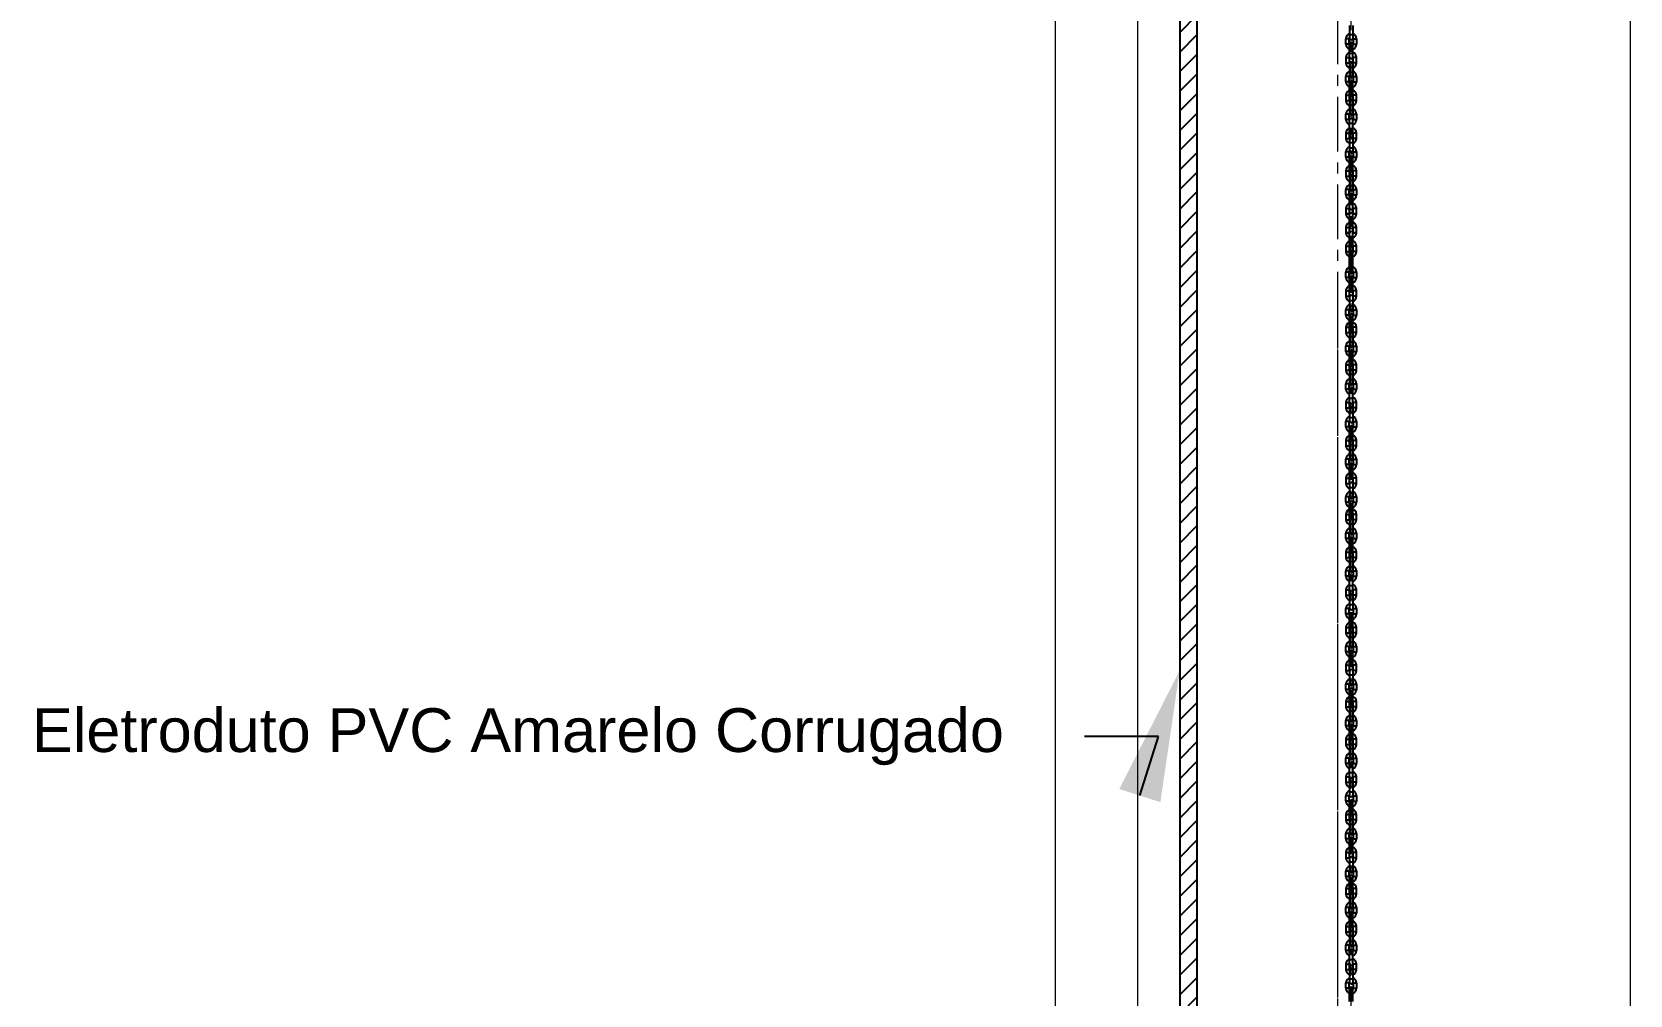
# Model space of a CAD drawing. Header units: millimetres. Extents: x 100 to 940, y 100 to 694.
# Drawn here: x 570.98 to 607.49, y 574.74 to 596.75 of the extents above; entities that cross this region are included whole.
import ezdxf
from ezdxf import colors
from ezdxf.entities.mleader import LeaderData, LeaderLine
from ezdxf.math import Vec2, Vec3

# ---------------------------------------------------------------- set-up
doc = ezdxf.new("R2010")
doc.units = ezdxf.units.MM
doc.linetypes.add('CENTER', pattern=[2, 1.25, -0.25, 0.25, -0.25])
doc.layers.add('CL', color=1, linetype='CENTER', lineweight=9)
doc.layers.add('PAREDE', color=7, linetype='Continuous', lineweight=9)
doc.styles.add('Notes', font='arial.ttf', dxfattribs={"height": 3})

msp = doc.modelspace()

# ---------------------------------------------------------------- hatches: boundary and pattern name
h = msp.add_hatch()
h.set_pattern_fill('ANSI31', color=2, scale=0.1)
h.set_pattern_definition([(45, (0, 57.0192), (-0.2245064, 0.2245064), [])])
h.paths.add_polyline_path([(597.598, 602.431, 0.414214), (597.398, 602.631), (591.824, 602.631), (591.824, 602.231), (596.998, 602.231, -0.414214), (597.198, 602.031), (597.198, 562.278), (597.598, 562.278)])

# ---------------------------------------------------------------- linework, layer by layer
at = {"color": 2}
for p, q in [((597.598, 562.278), (597.598, 602.431)), ((597.198, 602.031), (597.198, 562.278))]:
    msp.add_line(p, q, dxfattribs=at)
at = {"color": 7, "linetype": 'Continuous'}
for p, q in [((600.996, 596.476), (600.996, 596.598)), ((601.07, 596.476), (601.07, 596.598)), ((601.08, 596.898), (601.08, 596.608)), ((601.154, 596.898), (601.154, 596.608)), ((601.164, 596.598), (601.164, 596.476)), ((601.238, 596.598), (601.238, 596.476)), ((601.08, 596.177), (601.08, 596.467)), ((601.154, 596.177), (601.154, 596.467)), ((600.996, 596.167), (600.996, 596.045)), ((601.07, 596.167), (601.07, 596.045)), ((601.08, 596.035), (601.08, 595.746)), ((601.154, 596.035), (601.154, 595.746)), ((601.164, 596.045), (601.164, 596.167)), ((601.238, 596.045), (601.238, 596.167)), ((600.996, 595.614), (600.996, 595.736)), ((601.07, 595.614), (601.07, 595.736)), ((601.08, 595.314), (601.08, 595.604)), ((601.154, 595.314), (601.154, 595.604)), ((601.164, 595.736), (601.164, 595.614)), ((601.238, 595.736), (601.238, 595.614)), ((600.996, 595.305), (600.996, 595.183)), ((601.07, 595.305), (601.07, 595.183)), ((601.08, 595.173), (601.08, 594.883)), ((601.154, 595.173), (601.154, 594.883)), ((601.164, 595.183), (601.164, 595.305)), ((601.238, 595.183), (601.238, 595.305)), ((600.996, 594.751), (600.996, 594.873)), ((601.07, 594.751), (601.07, 594.873)), ((601.164, 594.873), (601.164, 594.751)), ((601.238, 594.873), (601.238, 594.751)), ((600.996, 594.442), (600.996, 594.32)), ((601.07, 594.442), (601.07, 594.32)), ((601.08, 594.452), (601.08, 594.742)), ((601.154, 594.452), (601.154, 594.742)), ((601.164, 594.32), (601.164, 594.442)), ((601.238, 594.32), (601.238, 594.442)), ((601.08, 594.31), (601.08, 594.021)), ((601.154, 594.31), (601.154, 594.021)), ((600.996, 593.889), (600.996, 594.011)), ((601.07, 593.889), (601.07, 594.011)), ((601.08, 593.589), (601.08, 593.879)), ((601.154, 593.589), (601.154, 593.879)), ((601.164, 594.011), (601.164, 593.889)), ((601.238, 594.011), (601.238, 593.889)), ((600.996, 593.58), (600.996, 593.458)), ((601.07, 593.58), (601.07, 593.458)), ((601.08, 593.448), (601.08, 593.158)), ((601.154, 593.448), (601.154, 593.158)), ((601.164, 593.458), (601.164, 593.58)), ((601.238, 593.458), (601.238, 593.58)), ((600.996, 593.026), (600.996, 593.148)), ((601.07, 593.026), (601.07, 593.148)), ((601.08, 592.727), (601.08, 593.017)), ((601.154, 592.727), (601.154, 593.017)), ((601.164, 593.148), (601.164, 593.026)), ((601.238, 593.148), (601.238, 593.026)), ((600.996, 592.717), (600.996, 592.595)), ((601.07, 592.717), (601.07, 592.595)), ((601.08, 592.296), (601.08, 592.585)), ((601.154, 592.296), (601.154, 592.585)), ((601.164, 592.595), (601.164, 592.717)), ((601.238, 592.595), (601.238, 592.717)), ((600.996, 592.286), (600.996, 592.164)), ((601.07, 592.286), (601.07, 592.164)), ((601.164, 592.164), (601.164, 592.286)), ((601.238, 592.164), (601.238, 592.286)), ((600.996, 591.855), (600.996, 591.733)), ((601.07, 591.855), (601.07, 591.733)), ((601.08, 591.864), (601.08, 592.154)), ((601.154, 591.864), (601.154, 592.154)), ((601.164, 591.733), (601.164, 591.855)), ((601.238, 591.733), (601.238, 591.855)), ((601.08, 591.274), (601.08, 591.723)), ((601.154, 591.274), (601.154, 591.723)), ((600.996, 591.142), (600.996, 591.264)), ((601.07, 591.142), (601.07, 591.264)), ((601.08, 590.843), (601.08, 591.132)), ((601.154, 590.843), (601.154, 591.132)), ((601.164, 591.264), (601.164, 591.142)), ((601.238, 591.264), (601.238, 591.142)), ((600.996, 590.833), (600.996, 590.711)), ((601.07, 590.833), (601.07, 590.711)), ((601.164, 590.711), (601.164, 590.833)), ((601.238, 590.711), (601.238, 590.833)), ((600.996, 590.28), (600.996, 590.401)), ((601.07, 590.28), (601.07, 590.401)), ((601.08, 590.701), (601.08, 590.411)), ((601.154, 590.701), (601.154, 590.411)), ((601.164, 590.401), (601.164, 590.28)), ((601.238, 590.401), (601.238, 590.28)), ((600.996, 590.005), (600.996, 589.883)), ((601.07, 590.005), (601.07, 589.883)), ((601.08, 589.98), (601.08, 590.27)), ((601.154, 589.98), (601.154, 590.27)), ((601.164, 589.883), (601.164, 590.005)), ((601.238, 589.883), (601.238, 590.005)), ((601.08, 589.873), (601.08, 589.583)), ((601.154, 589.873), (601.154, 589.583)), ((600.996, 589.452), (600.996, 589.574)), ((601.07, 589.452), (601.07, 589.574)), ((601.08, 589.152), (601.08, 589.442)), ((601.154, 589.152), (601.154, 589.442)), ((601.164, 589.574), (601.164, 589.452)), ((601.238, 589.574), (601.238, 589.452)), ((600.996, 589.142), (600.996, 589.02)), ((601.07, 589.142), (601.07, 589.02)), ((601.08, 589.011), (601.08, 588.721)), ((601.154, 589.011), (601.154, 588.721)), ((601.164, 589.02), (601.164, 589.142)), ((601.238, 589.02), (601.238, 589.142)), ((600.996, 588.589), (600.996, 588.711)), ((601.07, 588.589), (601.07, 588.711)), ((601.08, 588.29), (601.08, 588.579)), ((601.154, 588.29), (601.154, 588.579)), ((601.164, 588.711), (601.164, 588.589)), ((601.238, 588.711), (601.238, 588.589)), ((600.996, 588.28), (600.996, 588.158)), ((601.07, 588.28), (601.07, 588.158)), ((601.164, 588.158), (601.164, 588.28)), ((601.238, 588.158), (601.238, 588.28)), ((600.996, 587.727), (600.996, 587.849)), ((601.07, 587.727), (601.07, 587.849)), ((601.08, 588.148), (601.08, 587.858)), ((601.154, 588.148), (601.154, 587.858)), ((601.164, 587.849), (601.164, 587.727)), ((601.238, 587.849), (601.238, 587.727)), ((601.08, 587.427), (601.08, 587.717)), ((601.154, 587.427), (601.154, 587.717)), ((600.996, 587.417), (600.996, 587.295)), ((601.07, 587.417), (601.07, 587.295)), ((601.08, 587.286), (601.08, 586.996)), ((601.154, 587.286), (601.154, 586.996)), ((601.164, 587.295), (601.164, 587.417)), ((601.238, 587.295), (601.238, 587.417)), ((600.996, 586.864), (600.996, 586.986)), ((601.07, 586.864), (601.07, 586.986)), ((601.08, 586.565), (601.08, 586.854)), ((601.154, 586.565), (601.154, 586.854)), ((601.164, 586.986), (601.164, 586.864)), ((601.238, 586.986), (601.238, 586.864)), ((600.996, 586.555), (600.996, 586.433)), ((601.07, 586.555), (601.07, 586.433)), ((601.08, 586.423), (601.08, 586.133)), ((601.154, 586.423), (601.154, 586.133)), ((601.164, 586.433), (601.164, 586.555)), ((601.238, 586.433), (601.238, 586.555)), ((600.996, 586.002), (600.996, 586.124)), ((601.07, 586.002), (601.07, 586.124)), ((601.08, 585.702), (601.08, 585.992)), ((601.154, 585.702), (601.154, 585.992)), ((601.164, 586.124), (601.164, 586.002)), ((601.238, 586.124), (601.238, 586.002)), ((600.996, 585.726), (600.996, 585.604)), ((601.07, 585.726), (601.07, 585.604)), ((601.164, 585.604), (601.164, 585.726)), ((601.238, 585.604), (601.238, 585.726)), ((600.996, 585.173), (600.996, 585.295)), ((601.07, 585.173), (601.07, 585.295)), ((601.08, 585.594), (601.08, 585.305)), ((601.154, 585.594), (601.154, 585.305)), ((601.164, 585.295), (601.164, 585.173)), ((601.238, 585.295), (601.238, 585.173)), ((601.08, 584.873), (601.08, 585.163)), ((601.154, 584.873), (601.154, 585.163)), ((600.996, 584.863), (600.996, 584.742)), ((601.07, 584.863), (601.07, 584.742)), ((601.08, 584.732), (601.08, 584.442)), ((601.154, 584.732), (601.154, 584.442)), ((601.164, 584.742), (601.164, 584.863)), ((601.238, 584.742), (601.238, 584.863)), ((600.996, 584.31), (600.996, 584.432)), ((601.07, 584.31), (601.07, 584.432)), ((601.08, 584.011), (601.08, 584.301)), ((601.154, 584.011), (601.154, 584.301)), ((601.164, 584.432), (601.164, 584.31)), ((601.238, 584.432), (601.238, 584.31)), ((600.996, 584.001), (600.996, 583.879)), ((601.07, 584.001), (601.07, 583.879)), ((601.08, 583.869), (601.08, 583.58)), ((601.154, 583.869), (601.154, 583.58)), ((601.164, 583.879), (601.164, 584.001)), ((601.238, 583.879), (601.238, 584.001)), ((600.996, 583.448), (600.996, 583.57)), ((601.07, 583.448), (601.07, 583.57)), ((601.08, 583.148), (601.08, 583.438)), ((601.154, 583.148), (601.154, 583.438)), ((601.164, 583.57), (601.164, 583.448)), ((601.238, 583.57), (601.238, 583.448)), ((600.996, 583.138), (600.996, 583.017)), ((601.07, 583.138), (601.07, 583.017)), ((601.164, 583.017), (601.164, 583.138)), ((601.238, 583.017), (601.238, 583.138)), ((600.996, 582.585), (600.996, 582.707)), ((601.07, 582.585), (601.07, 582.707)), ((601.08, 583.007), (601.08, 582.717)), ((601.154, 583.007), (601.154, 582.717)), ((601.164, 582.707), (601.164, 582.585)), ((601.238, 582.707), (601.238, 582.585)), ((601.08, 582.286), (601.08, 582.576)), ((601.154, 582.286), (601.154, 582.576)), ((600.996, 582.276), (600.996, 582.154)), ((601.07, 582.276), (601.07, 582.154)), ((601.08, 582.144), (601.08, 581.855)), ((601.154, 582.144), (601.154, 581.855)), ((601.164, 582.154), (601.164, 582.276)), ((601.238, 582.154), (601.238, 582.276)), ((600.996, 581.723), (600.996, 581.845)), ((601.07, 581.723), (601.07, 581.845)), ((601.08, 581.423), (601.08, 581.713)), ((601.154, 581.423), (601.154, 581.713)), ((601.164, 581.845), (601.164, 581.723)), ((601.238, 581.845), (601.238, 581.723)), ((600.996, 581.448), (600.996, 581.326)), ((601.07, 581.448), (601.07, 581.326)), ((601.08, 581.316), (601.08, 581.027)), ((601.154, 581.316), (601.154, 581.027)), ((601.164, 581.326), (601.164, 581.448)), ((601.238, 581.326), (601.238, 581.448)), ((600.996, 580.895), (600.996, 581.017)), ((601.07, 580.895), (601.07, 581.017)), ((601.08, 580.595), (601.08, 580.885)), ((601.154, 580.595), (601.154, 580.885)), ((601.164, 581.017), (601.164, 580.895)), ((601.238, 581.017), (601.238, 580.895)), ((600.996, 580.586), (600.996, 580.464)), ((601.07, 580.586), (601.07, 580.464)), ((601.164, 580.464), (601.164, 580.586)), ((601.238, 580.464), (601.238, 580.586)), ((600.996, 580.032), (600.996, 580.154)), ((601.07, 580.032), (601.07, 580.154)), ((601.08, 580.454), (601.08, 580.164)), ((601.154, 580.454), (601.154, 580.164)), ((601.164, 580.154), (601.164, 580.032)), ((601.238, 580.154), (601.238, 580.032)), ((601.08, 579.733), (601.08, 580.023)), ((601.154, 579.733), (601.154, 580.023)), ((600.996, 579.723), (600.996, 579.601)), ((601.07, 579.723), (601.07, 579.601)), ((601.08, 579.591), (601.08, 579.302)), ((601.154, 579.591), (601.154, 579.302)), ((601.164, 579.601), (601.164, 579.723)), ((601.238, 579.601), (601.238, 579.723)), ((600.996, 579.17), (600.996, 579.292)), ((601.07, 579.17), (601.07, 579.292)), ((601.08, 578.87), (601.08, 579.16)), ((601.154, 578.87), (601.154, 579.16)), ((601.164, 579.292), (601.164, 579.17)), ((601.238, 579.292), (601.238, 579.17)), ((600.996, 578.861), (600.996, 578.739)), ((601.07, 578.861), (601.07, 578.739)), ((601.08, 578.729), (601.08, 578.439)), ((601.154, 578.729), (601.154, 578.439)), ((601.164, 578.739), (601.164, 578.861)), ((601.238, 578.739), (601.238, 578.861)), ((600.996, 578.307), (600.996, 578.429)), ((601.07, 578.307), (601.07, 578.429)), ((601.164, 578.429), (601.164, 578.307)), ((601.238, 578.429), (601.238, 578.307)), ((600.996, 577.998), (600.996, 577.876)), ((601.07, 577.998), (601.07, 577.876)), ((601.08, 578.008), (601.08, 578.298)), ((601.154, 578.008), (601.154, 578.298)), ((601.164, 577.876), (601.164, 577.998)), ((601.238, 577.876), (601.238, 577.998)), ((601.08, 577.866), (601.08, 577.577)), ((601.154, 577.866), (601.154, 577.577)), ((600.996, 577.445), (600.996, 577.567)), ((601.07, 577.445), (601.07, 577.567)), ((601.08, 577.145), (601.08, 577.435)), ((601.154, 577.145), (601.154, 577.435)), ((601.164, 577.567), (601.164, 577.445)), ((601.238, 577.567), (601.238, 577.445)), ((600.996, 577.17), (600.996, 577.048)), ((601.07, 577.17), (601.07, 577.048)), ((601.08, 577.038), (601.08, 576.749)), ((601.154, 577.038), (601.154, 576.749)), ((601.164, 577.048), (601.164, 577.17)), ((601.238, 577.048), (601.238, 577.17)), ((600.996, 576.617), (600.996, 576.739)), ((601.07, 576.617), (601.07, 576.739)), ((601.08, 576.317), (601.08, 576.607)), ((601.154, 576.317), (601.154, 576.607)), ((601.164, 576.739), (601.164, 576.617)), ((601.238, 576.739), (601.238, 576.617)), ((600.996, 576.308), (600.996, 576.186)), ((601.07, 576.308), (601.07, 576.186)), ((601.08, 576.176), (601.08, 575.886)), ((601.154, 576.176), (601.154, 575.886)), ((601.164, 576.186), (601.164, 576.308)), ((601.238, 576.186), (601.238, 576.308)), ((600.996, 575.754), (600.996, 575.876)), ((601.07, 575.754), (601.07, 575.876)), ((601.164, 575.876), (601.164, 575.754)), ((601.238, 575.876), (601.238, 575.754)), ((600.996, 575.445), (600.996, 575.323)), ((601.07, 575.445), (601.07, 575.323)), ((601.08, 575.455), (601.08, 575.745)), ((601.154, 575.455), (601.154, 575.745)), ((601.164, 575.323), (601.164, 575.445)), ((601.238, 575.323), (601.238, 575.445)), ((601.08, 575.313), (601.08, 575.024)), ((601.154, 575.313), (601.154, 575.024)), ((600.996, 574.892), (600.996, 575.014)), ((601.07, 574.892), (601.07, 575.014)), ((601.08, 574.592), (601.08, 574.882)), ((601.154, 574.592), (601.154, 574.882)), ((601.164, 575.014), (601.164, 574.892)), ((601.238, 575.014), (601.238, 574.892))]:
    msp.add_line(p, q, dxfattribs=at)
at = {"color": 9, "linetype": 'Continuous'}
for p, q in [((601.07, 596.598), (600.996, 596.598)), ((601.08, 596.692), (601.154, 596.692)), ((601.164, 596.598), (601.238, 596.598)), ((601.07, 596.476), (600.996, 596.476)), ((601.154, 596.383), (601.08, 596.383)), ((601.154, 596.261), (601.08, 596.261)), ((601.164, 596.476), (601.238, 596.476)), ((600.996, 596.167), (601.07, 596.167)), ((600.996, 596.045), (601.07, 596.045)), ((601.08, 595.951), (601.154, 595.951)), ((601.238, 596.167), (601.164, 596.167)), ((601.238, 596.045), (601.164, 596.045)), ((601.07, 595.736), (600.996, 595.736)), ((601.07, 595.614), (600.996, 595.614)), ((601.08, 595.83), (601.154, 595.83)), ((601.154, 595.52), (601.08, 595.52)), ((601.164, 595.736), (601.238, 595.736)), ((601.164, 595.614), (601.238, 595.614)), ((600.996, 595.305), (601.07, 595.305)), ((600.996, 595.183), (601.07, 595.183)), ((600.996, 595.183), (601.07, 595.183)), ((601.154, 595.398), (601.08, 595.398)), ((601.238, 595.305), (601.164, 595.305)), ((601.238, 595.183), (601.164, 595.183)), ((601.238, 595.183), (601.164, 595.183)), ((601.07, 594.873), (600.996, 594.873)), ((601.07, 594.751), (600.996, 594.751)), ((601.08, 595.089), (601.154, 595.089)), ((601.08, 595.089), (601.154, 595.089)), ((601.08, 594.967), (601.154, 594.967)), ((601.164, 594.873), (601.238, 594.873)), ((601.164, 594.751), (601.238, 594.751)), ((600.996, 594.442), (601.07, 594.442)), ((601.154, 594.658), (601.08, 594.658)), ((601.154, 594.536), (601.08, 594.536)), ((601.238, 594.442), (601.164, 594.442)), ((600.996, 594.32), (601.07, 594.32)), ((601.08, 594.226), (601.154, 594.226)), ((601.08, 594.105), (601.154, 594.105)), ((601.238, 594.32), (601.164, 594.32)), ((601.07, 594.011), (600.996, 594.011)), ((601.07, 593.889), (600.996, 593.889)), ((601.154, 593.795), (601.08, 593.795)), ((601.154, 593.673), (601.08, 593.673)), ((601.164, 594.011), (601.238, 594.011)), ((601.164, 593.889), (601.238, 593.889)), ((600.996, 593.58), (601.07, 593.58)), ((600.996, 593.458), (601.07, 593.458)), ((601.08, 593.364), (601.154, 593.364)), ((601.238, 593.58), (601.164, 593.58)), ((601.238, 593.458), (601.164, 593.458)), ((601.07, 593.148), (600.996, 593.148)), ((601.07, 593.026), (600.996, 593.026)), ((601.08, 593.242), (601.154, 593.242)), ((601.154, 592.933), (601.08, 592.933)), ((601.164, 593.148), (601.238, 593.148)), ((601.164, 593.026), (601.238, 593.026)), ((600.996, 592.717), (601.07, 592.717)), ((600.996, 592.595), (601.07, 592.595)), ((601.07, 592.595), (600.996, 592.595)), ((601.154, 592.811), (601.08, 592.811)), ((601.238, 592.717), (601.164, 592.717)), ((601.238, 592.595), (601.164, 592.595)), ((601.164, 592.595), (601.238, 592.595)), ((600.996, 592.286), (601.07, 592.286)), ((601.08, 592.501), (601.154, 592.501)), ((601.154, 592.501), (601.08, 592.501)), ((601.154, 592.38), (601.08, 592.38)), ((601.238, 592.286), (601.164, 592.286)), ((600.996, 592.164), (601.07, 592.164)), ((601.07, 592.164), (600.996, 592.164)), ((600.996, 591.855), (601.07, 591.855)), ((601.08, 592.07), (601.154, 592.07)), ((601.154, 592.07), (601.08, 592.07)), ((601.154, 591.948), (601.08, 591.948)), ((601.238, 592.164), (601.164, 592.164)), ((601.164, 592.164), (601.238, 592.164)), ((601.238, 591.855), (601.164, 591.855)), ((600.996, 591.733), (601.07, 591.733)), ((601.08, 591.639), (601.154, 591.639)), ((601.08, 591.639), (601.154, 591.639)), ((601.154, 591.639), (601.08, 591.639)), ((601.238, 591.733), (601.164, 591.733)), ((601.07, 591.264), (600.996, 591.264)), ((601.07, 591.142), (600.996, 591.142)), ((601.08, 591.358), (601.154, 591.358)), ((601.154, 591.358), (601.08, 591.358)), ((601.164, 591.264), (601.238, 591.264)), ((601.164, 591.142), (601.238, 591.142)), ((600.996, 590.833), (601.07, 590.833)), ((601.154, 591.048), (601.08, 591.048)), ((601.154, 590.926), (601.08, 590.926)), ((601.238, 590.833), (601.164, 590.833)), ((600.996, 590.711), (601.07, 590.711)), ((601.07, 590.401), (600.996, 590.401)), ((601.08, 590.617), (601.154, 590.617)), ((601.08, 590.495), (601.154, 590.495)), ((601.238, 590.711), (601.164, 590.711)), ((601.164, 590.401), (601.238, 590.401)), ((601.07, 590.28), (600.996, 590.28)), ((600.996, 590.005), (601.07, 590.005)), ((601.154, 590.186), (601.08, 590.186)), ((601.154, 590.064), (601.08, 590.064)), ((601.164, 590.28), (601.238, 590.28)), ((601.238, 590.005), (601.164, 590.005)), ((600.996, 589.883), (601.07, 589.883)), ((601.08, 589.789), (601.154, 589.789)), ((601.08, 589.667), (601.154, 589.667)), ((601.238, 589.883), (601.164, 589.883)), ((601.07, 589.574), (600.996, 589.574)), ((601.07, 589.452), (600.996, 589.452)), ((601.154, 589.358), (601.08, 589.358)), ((601.164, 589.574), (601.238, 589.574)), ((601.164, 589.452), (601.238, 589.452)), ((600.996, 589.142), (601.07, 589.142)), ((600.996, 589.02), (601.07, 589.02)), ((601.154, 589.236), (601.08, 589.236)), ((601.08, 588.927), (601.154, 588.927)), ((601.238, 589.142), (601.164, 589.142)), ((601.238, 589.02), (601.164, 589.02)), ((601.07, 588.711), (600.996, 588.711)), ((601.07, 588.589), (600.996, 588.589)), ((601.08, 588.805), (601.154, 588.805)), ((601.164, 588.711), (601.238, 588.711)), ((601.164, 588.589), (601.238, 588.589)), ((600.996, 588.28), (601.07, 588.28)), ((601.154, 588.495), (601.08, 588.495)), ((601.154, 588.374), (601.08, 588.374)), ((601.238, 588.28), (601.164, 588.28)), ((600.996, 588.158), (601.07, 588.158)), ((601.07, 587.849), (600.996, 587.849)), ((601.08, 588.064), (601.154, 588.064)), ((601.08, 587.942), (601.154, 587.942)), ((601.238, 588.158), (601.164, 588.158)), ((601.164, 587.849), (601.238, 587.849)), ((601.07, 587.727), (600.996, 587.727)), ((601.154, 587.633), (601.08, 587.633)), ((601.154, 587.511), (601.08, 587.511)), ((601.164, 587.727), (601.238, 587.727)), ((600.996, 587.417), (601.07, 587.417)), ((600.996, 587.295), (601.07, 587.295)), ((601.08, 587.202), (601.154, 587.202)), ((601.238, 587.417), (601.164, 587.417)), ((601.238, 587.295), (601.164, 587.295)), ((601.07, 586.986), (600.996, 586.986)), ((601.07, 586.864), (600.996, 586.864)), ((601.08, 587.08), (601.154, 587.08)), ((601.154, 586.77), (601.08, 586.77)), ((601.164, 586.986), (601.238, 586.986)), ((601.164, 586.864), (601.238, 586.864)), ((600.996, 586.555), (601.07, 586.555)), ((600.996, 586.433), (601.07, 586.433)), ((601.154, 586.649), (601.08, 586.649)), ((601.238, 586.555), (601.164, 586.555)), ((601.238, 586.433), (601.164, 586.433)), ((601.07, 586.124), (600.996, 586.124)), ((601.07, 586.002), (600.996, 586.002)), ((601.08, 586.339), (601.154, 586.339)), ((601.08, 586.217), (601.154, 586.217)), ((601.164, 586.124), (601.238, 586.124)), ((601.164, 586.002), (601.238, 586.002)), ((600.996, 585.726), (601.07, 585.726)), ((601.154, 585.908), (601.08, 585.908)), ((601.154, 585.786), (601.08, 585.786)), ((601.238, 585.726), (601.164, 585.726)), ((600.996, 585.604), (601.07, 585.604)), ((601.07, 585.295), (600.996, 585.295)), ((601.08, 585.51), (601.154, 585.51)), ((601.08, 585.388), (601.154, 585.388)), ((601.238, 585.604), (601.164, 585.604)), ((601.164, 585.295), (601.238, 585.295)), ((601.07, 585.173), (600.996, 585.173)), ((601.154, 585.079), (601.08, 585.079)), ((601.154, 584.957), (601.08, 584.957)), ((601.164, 585.173), (601.238, 585.173)), ((600.996, 584.863), (601.07, 584.863)), ((600.996, 584.742), (601.07, 584.742)), ((601.08, 584.648), (601.154, 584.648)), ((601.238, 584.863), (601.164, 584.863)), ((601.238, 584.742), (601.164, 584.742)), ((601.07, 584.432), (600.996, 584.432)), ((601.07, 584.31), (600.996, 584.31)), ((601.08, 584.526), (601.154, 584.526)), ((601.154, 584.217), (601.08, 584.217)), ((601.164, 584.432), (601.238, 584.432)), ((601.164, 584.31), (601.238, 584.31)), ((600.996, 584.001), (601.07, 584.001)), ((600.996, 583.879), (601.07, 583.879)), ((601.154, 584.095), (601.08, 584.095)), ((601.238, 584.001), (601.164, 584.001)), ((601.238, 583.879), (601.164, 583.879)), ((601.07, 583.57), (600.996, 583.57)), ((601.07, 583.448), (600.996, 583.448)), ((601.08, 583.785), (601.154, 583.785)), ((601.08, 583.663), (601.154, 583.663)), ((601.164, 583.57), (601.238, 583.57)), ((601.164, 583.448), (601.238, 583.448)), ((600.996, 583.138), (601.07, 583.138)), ((601.154, 583.354), (601.08, 583.354)), ((601.154, 583.232), (601.08, 583.232)), ((601.238, 583.138), (601.164, 583.138)), ((600.996, 583.017), (601.07, 583.017)), ((601.07, 582.707), (600.996, 582.707)), ((601.08, 582.923), (601.154, 582.923)), ((601.08, 582.801), (601.154, 582.801)), ((601.238, 583.017), (601.164, 583.017)), ((601.164, 582.707), (601.238, 582.707)), ((601.07, 582.585), (600.996, 582.585)), ((601.154, 582.492), (601.08, 582.492)), ((601.154, 582.37), (601.08, 582.37)), ((601.164, 582.585), (601.238, 582.585)), ((600.996, 582.276), (601.07, 582.276)), ((600.996, 582.154), (601.07, 582.154)), ((601.08, 582.06), (601.154, 582.06)), ((601.238, 582.276), (601.164, 582.276)), ((601.238, 582.154), (601.164, 582.154)), ((601.07, 581.845), (600.996, 581.845)), ((601.07, 581.723), (600.996, 581.723)), ((601.08, 581.938), (601.154, 581.938)), ((601.154, 581.629), (601.08, 581.629)), ((601.164, 581.845), (601.238, 581.845)), ((601.164, 581.723), (601.238, 581.723)), ((600.996, 581.448), (601.07, 581.448)), ((600.996, 581.326), (601.07, 581.326)), ((601.154, 581.507), (601.08, 581.507)), ((601.238, 581.448), (601.164, 581.448)), ((601.238, 581.326), (601.164, 581.326)), ((601.07, 581.017), (600.996, 581.017)), ((601.07, 580.895), (600.996, 580.895)), ((601.08, 581.232), (601.154, 581.232)), ((601.08, 581.111), (601.154, 581.111)), ((601.164, 581.017), (601.238, 581.017)), ((601.164, 580.895), (601.238, 580.895)), ((600.996, 580.586), (601.07, 580.586)), ((601.154, 580.801), (601.08, 580.801)), ((601.154, 580.679), (601.08, 580.679)), ((601.238, 580.586), (601.164, 580.586)), ((600.996, 580.464), (601.07, 580.464)), ((601.07, 580.154), (600.996, 580.154)), ((601.08, 580.37), (601.154, 580.37)), ((601.08, 580.248), (601.154, 580.248)), ((601.238, 580.464), (601.164, 580.464)), ((601.164, 580.154), (601.238, 580.154)), ((601.07, 580.032), (600.996, 580.032)), ((601.154, 579.939), (601.08, 579.939)), ((601.154, 579.817), (601.08, 579.817)), ((601.164, 580.032), (601.238, 580.032)), ((600.996, 579.723), (601.07, 579.723)), ((600.996, 579.601), (601.07, 579.601)), ((601.08, 579.507), (601.154, 579.507)), ((601.238, 579.723), (601.164, 579.723)), ((601.238, 579.601), (601.164, 579.601)), ((601.07, 579.292), (600.996, 579.292)), ((601.07, 579.17), (600.996, 579.17)), ((601.08, 579.386), (601.154, 579.386)), ((601.154, 579.076), (601.08, 579.076)), ((601.164, 579.292), (601.238, 579.292)), ((601.164, 579.17), (601.238, 579.17)), ((600.996, 578.861), (601.07, 578.861)), ((600.996, 578.739), (601.07, 578.739)), ((601.154, 578.954), (601.08, 578.954)), ((601.238, 578.861), (601.164, 578.861)), ((601.238, 578.739), (601.164, 578.739)), ((601.07, 578.429), (600.996, 578.429)), ((601.08, 578.645), (601.154, 578.645)), ((601.08, 578.523), (601.154, 578.523)), ((601.164, 578.429), (601.238, 578.429)), ((601.07, 578.307), (600.996, 578.307)), ((600.996, 577.998), (601.07, 577.998)), ((601.154, 578.214), (601.08, 578.214)), ((601.154, 578.092), (601.08, 578.092)), ((601.164, 578.307), (601.238, 578.307)), ((601.238, 577.998), (601.164, 577.998)), ((600.996, 577.876), (601.07, 577.876)), ((601.08, 577.782), (601.154, 577.782)), ((601.08, 577.661), (601.154, 577.661)), ((601.238, 577.876), (601.164, 577.876)), ((601.07, 577.567), (600.996, 577.567)), ((601.07, 577.445), (600.996, 577.445)), ((601.154, 577.351), (601.08, 577.351)), ((601.154, 577.229), (601.08, 577.229)), ((601.164, 577.567), (601.238, 577.567)), ((601.164, 577.445), (601.238, 577.445)), ((600.996, 577.17), (601.07, 577.17)), ((600.996, 577.048), (601.07, 577.048)), ((601.08, 576.954), (601.154, 576.954)), ((601.238, 577.17), (601.164, 577.17)), ((601.238, 577.048), (601.164, 577.048)), ((601.07, 576.739), (600.996, 576.739)), ((601.07, 576.617), (600.996, 576.617)), ((601.08, 576.833), (601.154, 576.833)), ((601.154, 576.523), (601.08, 576.523)), ((601.164, 576.739), (601.238, 576.739)), ((601.164, 576.617), (601.238, 576.617)), ((600.996, 576.308), (601.07, 576.308)), ((600.996, 576.186), (601.07, 576.186)), ((601.154, 576.401), (601.08, 576.401)), ((601.238, 576.308), (601.164, 576.308)), ((601.238, 576.186), (601.164, 576.186)), ((601.07, 575.876), (600.996, 575.876)), ((601.08, 576.092), (601.154, 576.092)), ((601.08, 575.97), (601.154, 575.97)), ((601.164, 575.876), (601.238, 575.876)), ((601.07, 575.754), (600.996, 575.754)), ((600.996, 575.445), (601.07, 575.445)), ((601.154, 575.661), (601.08, 575.661)), ((601.154, 575.539), (601.08, 575.539)), ((601.164, 575.754), (601.238, 575.754)), ((601.238, 575.445), (601.164, 575.445)), ((600.996, 575.323), (601.07, 575.323)), ((601.08, 575.229), (601.154, 575.229)), ((601.08, 575.108), (601.154, 575.108)), ((601.238, 575.323), (601.164, 575.323)), ((601.07, 575.014), (600.996, 575.014)), ((601.07, 574.892), (600.996, 574.892)), ((601.154, 574.798), (601.08, 574.798)), ((601.164, 575.014), (601.238, 575.014)), ((601.164, 574.892), (601.238, 574.892))]:
    msp.add_line(p, q, dxfattribs=at)
at = {"color": 7, "linetype": 'Continuous'}
for centre, radius, start, end in [((601.117, 596.598), 0.121, 107.8475, 180), ((601.117, 596.598), 0.0469, 142.2678, 180), ((601.117, 596.608), 0.037, 180, 0), ((601.117, 596.598), 0.121, 0, 72.1525), ((601.117, 596.598), 0.0469, 0, 37.7322), ((601.117, 596.476), 0.121, 180, 252.1525), ((601.117, 596.167), 0.121, 107.8475, 180), ((601.117, 596.476), 0.0469, 180, 217.7322), ((601.117, 596.467), 0.037, 0, 180), ((601.117, 596.476), 0.121, 287.8475, 0), ((601.117, 596.476), 0.0469, 322.2678, 0), ((601.117, 596.167), 0.121, 0, 72.1525), ((601.117, 596.045), 0.121, 180, 252.1525), ((601.117, 595.736), 0.121, 107.8475, 180), ((601.117, 596.167), 0.0469, 142.2678, 180), ((601.117, 596.045), 0.0469, 180, 217.7322), ((601.117, 596.177), 0.037, 180, 0), ((601.117, 596.035), 0.037, 0, 180), ((601.117, 596.167), 0.0469, 0, 37.7322), ((601.117, 596.045), 0.121, 287.8475, 0), ((601.117, 596.045), 0.0469, 322.2678, 0), ((601.117, 595.736), 0.121, 0, 72.1525), ((601.117, 595.614), 0.121, 180, 252.1525), ((601.117, 595.736), 0.0469, 142.2678, 180), ((601.117, 595.614), 0.0469, 180, 217.7322), ((601.117, 595.746), 0.037, 180, 0), ((601.117, 595.604), 0.037, 0, 180), ((601.117, 595.736), 0.0469, 0, 37.7322), ((601.117, 595.614), 0.121, 287.8475, 0), ((601.117, 595.614), 0.0469, 322.2678, 0), ((601.117, 595.305), 0.121, 107.8475, 180), ((601.117, 595.183), 0.121, 180, 252.1525), ((601.117, 595.183), 0.121, 180, 252.1525), ((601.117, 595.305), 0.0469, 142.2678, 180), ((601.117, 595.183), 0.0469, 180, 217.7322), ((601.117, 595.183), 0.0469, 180, 217.7322), ((601.117, 595.314), 0.037, 180, 0), ((601.117, 595.173), 0.037, 0, 180), ((601.117, 595.173), 0.037, 0, 180), ((601.117, 595.305), 0.121, 0, 72.1525), ((601.117, 595.305), 0.0469, 0, 37.7322), ((601.117, 595.183), 0.121, 287.8475, 0), ((601.117, 595.183), 0.0469, 322.2678, 0), ((601.117, 595.183), 0.121, 287.8475, 0), ((601.117, 595.183), 0.0469, 322.2678, 0), ((601.117, 594.873), 0.121, 107.8475, 180), ((601.117, 594.751), 0.121, 180, 252.1525), ((601.117, 594.873), 0.0469, 142.2678, 180), ((601.117, 594.751), 0.0469, 180, 217.7322), ((601.117, 594.883), 0.037, 180, 0), ((601.117, 594.742), 0.037, 0, 180), ((601.117, 594.873), 0.121, 0, 72.1525), ((601.117, 594.873), 0.0469, 0, 37.7322), ((601.117, 594.751), 0.121, 287.8475, 0), ((601.117, 594.751), 0.0469, 322.2678, 0), ((601.117, 594.442), 0.121, 107.8475, 180), ((601.117, 594.442), 0.0469, 142.2678, 180), ((601.117, 594.452), 0.037, 180, 0), ((601.117, 594.442), 0.121, 0, 72.1525), ((601.117, 594.442), 0.0469, 0, 37.7322), ((601.117, 594.32), 0.121, 180, 252.1525), ((601.117, 594.011), 0.121, 107.8475, 180), ((601.117, 594.32), 0.0469, 180, 217.7322), ((601.117, 594.011), 0.0469, 142.2678, 180), ((601.117, 594.31), 0.037, 0, 180), ((601.117, 594.021), 0.037, 180, 0), ((601.117, 594.32), 0.121, 287.8475, 0), ((601.117, 594.32), 0.0469, 322.2678, 0), ((601.117, 594.011), 0.121, 0, 72.1525), ((601.117, 594.011), 0.0469, 0, 37.7322), ((601.117, 593.889), 0.121, 180, 252.1525), ((601.117, 593.58), 0.121, 107.8475, 180), ((601.117, 593.889), 0.0469, 180, 217.7322), ((601.117, 593.879), 0.037, 0, 180), ((601.117, 593.889), 0.121, 287.8475, 0), ((601.117, 593.889), 0.0469, 322.2678, 0), ((601.117, 593.58), 0.121, 0, 72.1525), ((601.117, 593.458), 0.121, 180, 252.1525), ((601.117, 593.58), 0.0469, 142.2678, 180), ((601.117, 593.458), 0.0469, 180, 217.7322), ((601.117, 593.589), 0.037, 180, 0), ((601.117, 593.448), 0.037, 0, 180), ((601.117, 593.58), 0.0469, 0, 37.7322), ((601.117, 593.458), 0.121, 287.8475, 0), ((601.117, 593.458), 0.0469, 322.2678, 0), ((601.117, 593.148), 0.121, 107.8475, 180), ((601.117, 593.026), 0.121, 180, 252.1525), ((601.117, 593.148), 0.0469, 142.2678, 180), ((601.117, 593.026), 0.0469, 180, 217.7322), ((601.117, 593.158), 0.037, 180, 0), ((601.117, 593.017), 0.037, 0, 180), ((601.117, 593.148), 0.121, 0, 72.1525), ((601.117, 593.148), 0.0469, 0, 37.7322), ((601.117, 593.026), 0.121, 287.8475, 0), ((601.117, 593.026), 0.0469, 322.2678, 0), ((601.117, 592.717), 0.121, 107.8475, 180), ((601.117, 592.595), 0.121, 180, 252.1525), ((601.117, 592.595), 0.121, 180, 252.1525), ((601.117, 592.717), 0.0469, 142.2678, 180), ((601.117, 592.595), 0.0469, 180, 217.7322), ((601.117, 592.595), 0.0469, 180, 217.7322), ((601.117, 592.727), 0.037, 180, 0), ((601.117, 592.585), 0.037, 0, 180), ((601.117, 592.585), 0.037, 0, 180), ((601.117, 592.717), 0.121, 0, 72.1525), ((601.117, 592.717), 0.0469, 0, 37.7322), ((601.117, 592.595), 0.121, 287.8475, 0), ((601.117, 592.595), 0.0469, 322.2678, 0), ((601.117, 592.595), 0.121, 287.8475, 0), ((601.117, 592.595), 0.0469, 322.2678, 0), ((601.117, 592.286), 0.121, 107.8475, 180), ((601.117, 592.286), 0.0469, 142.2678, 180), ((601.117, 592.296), 0.037, 180, 0), ((601.117, 592.286), 0.121, 0, 72.1525), ((601.117, 592.286), 0.0469, 0, 37.7322), ((601.117, 592.164), 0.121, 180, 252.1525), ((601.117, 592.164), 0.121, 180, 252.1525), ((601.117, 591.855), 0.121, 107.8475, 180), ((601.117, 592.164), 0.0469, 180, 217.7322), ((601.117, 592.164), 0.0469, 180, 217.7322), ((601.117, 591.855), 0.0469, 142.2678, 180), ((601.117, 592.154), 0.037, 0, 180), ((601.117, 592.154), 0.037, 0, 180), ((601.117, 591.864), 0.037, 180, 0), ((601.117, 592.164), 0.121, 287.8475, 0), ((601.117, 592.164), 0.0469, 322.2678, 0), ((601.117, 592.164), 0.121, 287.8475, 0), ((601.117, 592.164), 0.0469, 322.2678, 0), ((601.117, 591.855), 0.121, 0, 72.1525), ((601.117, 591.855), 0.0469, 0, 37.7322), ((601.117, 591.733), 0.121, 180, 252.1525), ((601.117, 591.733), 0.0469, 180, 217.7322), ((601.117, 591.733), 0.0469, 180, 217.7322), ((601.117, 591.733), 0.0469, 180, 217.7322), ((601.117, 591.723), 0.037, 0, 180), ((601.117, 591.723), 0.037, 0, 180), ((601.117, 591.723), 0.037, 0, 180), ((601.117, 591.733), 0.121, 287.8475, 0), ((601.117, 591.733), 0.0469, 322.2678, 0), ((601.117, 591.733), 0.0469, 322.2678, 0), ((601.117, 591.733), 0.0469, 322.2678, 0), ((601.117, 591.264), 0.121, 107.8475, 180), ((601.117, 591.142), 0.121, 180, 252.1525), ((601.117, 591.264), 0.0469, 142.2678, 180), ((601.117, 591.264), 0.0469, 142.2678, 180), ((601.117, 591.142), 0.0469, 180, 217.7322), ((601.117, 591.274), 0.037, 180, 0), ((601.117, 591.274), 0.037, 180, 0), ((601.117, 591.132), 0.037, 0, 180), ((601.117, 591.264), 0.121, 0, 72.1525), ((601.117, 591.264), 0.0469, 0, 37.7322), ((601.117, 591.264), 0.0469, 0, 37.7322), ((601.117, 591.142), 0.121, 287.8475, 0), ((601.117, 591.142), 0.0469, 322.2678, 0), ((601.117, 590.833), 0.121, 107.8475, 180), ((601.117, 590.833), 0.0469, 142.2678, 180), ((601.117, 590.843), 0.037, 180, 0), ((601.117, 590.701), 0.037, 0, 180), ((601.117, 590.833), 0.121, 0, 72.1525), ((601.117, 590.833), 0.0469, 0, 37.7322), ((601.117, 590.711), 0.121, 180, 252.1525), ((601.117, 590.401), 0.121, 107.8475, 180), ((601.117, 590.711), 0.0469, 180, 217.7322), ((601.117, 590.401), 0.0469, 142.2678, 180), ((601.117, 590.411), 0.037, 180, 0), ((601.117, 590.711), 0.121, 287.8475, 0), ((601.117, 590.711), 0.0469, 322.2678, 0), ((601.117, 590.401), 0.121, 0, 72.1525), ((601.117, 590.401), 0.0469, 0, 37.7322), ((601.117, 590.28), 0.121, 180, 252.1525), ((601.117, 590.005), 0.121, 0, 180), ((601.117, 590.28), 0.0469, 180, 217.7322), ((601.117, 590.005), 0.0469, 0, 180), ((601.117, 590.27), 0.037, 0, 180), ((601.117, 590.28), 0.121, 287.8475, 0), ((601.117, 590.28), 0.0469, 322.2678, 0), ((601.117, 589.883), 0.121, 180, 252.1525), ((601.117, 589.574), 0.121, 107.8475, 180), ((601.117, 589.883), 0.0469, 180, 217.7322), ((601.117, 589.98), 0.037, 180, 0), ((601.117, 589.873), 0.037, 0, 180), ((601.117, 589.883), 0.121, 287.8475, 0), ((601.117, 589.883), 0.0469, 322.2678, 0), ((601.117, 589.574), 0.121, 0, 72.1525), ((601.117, 589.452), 0.121, 180, 252.1525), ((601.117, 589.574), 0.0469, 142.2678, 180), ((601.117, 589.452), 0.0469, 180, 217.7322), ((601.117, 589.583), 0.037, 180, 0), ((601.117, 589.442), 0.037, 0, 180), ((601.117, 589.574), 0.0469, 0, 37.7322), ((601.117, 589.452), 0.121, 287.8475, 0), ((601.117, 589.452), 0.0469, 322.2678, 0), ((601.117, 589.142), 0.121, 107.8475, 180), ((601.117, 589.02), 0.121, 180, 252.1525), ((601.117, 589.142), 0.0469, 142.2678, 180), ((601.117, 589.02), 0.0469, 180, 217.7322), ((601.117, 589.152), 0.037, 180, 0), ((601.117, 589.011), 0.037, 0, 180), ((601.117, 589.142), 0.121, 0, 72.1525), ((601.117, 589.142), 0.0469, 0, 37.7322), ((601.117, 589.02), 0.121, 287.8475, 0), ((601.117, 589.02), 0.0469, 322.2678, 0), ((601.117, 588.711), 0.121, 107.8475, 180), ((601.117, 588.589), 0.121, 180, 252.1525), ((601.117, 588.711), 0.0469, 142.2678, 180), ((601.117, 588.589), 0.0469, 180, 217.7322), ((601.117, 588.721), 0.037, 180, 0), ((601.117, 588.579), 0.037, 0, 180), ((601.117, 588.711), 0.121, 0, 72.1525), ((601.117, 588.711), 0.0469, 0, 37.7322), ((601.117, 588.589), 0.121, 287.8475, 0), ((601.117, 588.589), 0.0469, 322.2678, 0), ((601.117, 588.28), 0.121, 107.8475, 180), ((601.117, 588.28), 0.0469, 142.2678, 180), ((601.117, 588.29), 0.037, 180, 0), ((601.117, 588.148), 0.037, 0, 180), ((601.117, 588.28), 0.121, 0, 72.1525), ((601.117, 588.28), 0.0469, 0, 37.7322), ((601.117, 588.158), 0.121, 180, 252.1525), ((601.117, 587.849), 0.121, 107.8475, 180), ((601.117, 588.158), 0.0469, 180, 217.7322), ((601.117, 587.849), 0.0469, 142.2678, 180), ((601.117, 587.858), 0.037, 180, 0), ((601.117, 588.158), 0.121, 287.8475, 0), ((601.117, 588.158), 0.0469, 322.2678, 0), ((601.117, 587.849), 0.121, 0, 72.1525), ((601.117, 587.849), 0.0469, 0, 37.7322), ((601.117, 587.727), 0.121, 180, 252.1525), ((601.117, 587.417), 0.121, 107.8475, 180), ((601.117, 587.727), 0.0469, 180, 217.7322), ((601.117, 587.717), 0.037, 0, 180), ((601.117, 587.727), 0.121, 287.8475, 0), ((601.117, 587.727), 0.0469, 322.2678, 0), ((601.117, 587.417), 0.121, 0, 72.1525), ((601.117, 587.295), 0.121, 180, 252.1525), ((601.117, 586.986), 0.121, 107.8475, 180), ((601.117, 587.417), 0.0469, 142.2678, 180), ((601.117, 587.295), 0.0469, 180, 217.7322), ((601.117, 587.427), 0.037, 180, 0), ((601.117, 587.286), 0.037, 0, 180), ((601.117, 587.417), 0.0469, 0, 37.7322), ((601.117, 587.295), 0.121, 287.8475, 0), ((601.117, 587.295), 0.0469, 322.2678, 0), ((601.117, 586.986), 0.121, 0, 72.1525), ((601.117, 586.864), 0.121, 180, 252.1525), ((601.117, 586.986), 0.0469, 142.2678, 180), ((601.117, 586.864), 0.0469, 180, 217.7322), ((601.117, 586.996), 0.037, 180, 0), ((601.117, 586.854), 0.037, 0, 180), ((601.117, 586.986), 0.0469, 0, 37.7322), ((601.117, 586.864), 0.121, 287.8475, 0), ((601.117, 586.864), 0.0469, 322.2678, 0), ((601.117, 586.555), 0.121, 107.8475, 180), ((601.117, 586.433), 0.121, 180, 252.1525), ((601.117, 586.555), 0.0469, 142.2678, 180), ((601.117, 586.433), 0.0469, 180, 217.7322), ((601.117, 586.565), 0.037, 180, 0), ((601.117, 586.423), 0.037, 0, 180), ((601.117, 586.555), 0.121, 0, 72.1525), ((601.117, 586.555), 0.0469, 0, 37.7322), ((601.117, 586.433), 0.121, 287.8475, 0), ((601.117, 586.433), 0.0469, 322.2678, 0), ((601.117, 586.124), 0.121, 107.8475, 180), ((601.117, 586.002), 0.121, 180, 252.1525), ((601.117, 586.124), 0.0469, 142.2678, 180), ((601.117, 586.002), 0.0469, 180, 217.7322), ((601.117, 586.133), 0.037, 180, 0), ((601.117, 585.992), 0.037, 0, 180), ((601.117, 586.124), 0.121, 0, 72.1525), ((601.117, 586.124), 0.0469, 0, 37.7322), ((601.117, 586.002), 0.121, 287.8475, 0), ((601.117, 586.002), 0.0469, 322.2678, 0), ((601.117, 585.726), 0.121, 0, 180), ((601.117, 585.726), 0.0469, 0, 180), ((601.117, 585.702), 0.037, 180, 0), ((601.117, 585.594), 0.037, 0, 180), ((601.117, 585.604), 0.121, 180, 252.1525), ((601.117, 585.295), 0.121, 107.8475, 180), ((601.117, 585.604), 0.0469, 180, 217.7322), ((601.117, 585.295), 0.0469, 142.2678, 180), ((601.117, 585.305), 0.037, 180, 0), ((601.117, 585.604), 0.121, 287.8475, 0), ((601.117, 585.604), 0.0469, 322.2678, 0), ((601.117, 585.295), 0.121, 0, 72.1525), ((601.117, 585.295), 0.0469, 0, 37.7322), ((601.117, 585.173), 0.121, 180, 252.1525), ((601.117, 584.863), 0.121, 107.8475, 180), ((601.117, 585.173), 0.0469, 180, 217.7322), ((601.117, 585.163), 0.037, 0, 180), ((601.117, 585.173), 0.121, 287.8475, 0), ((601.117, 585.173), 0.0469, 322.2678, 0), ((601.117, 584.863), 0.121, 0, 72.1525), ((601.117, 584.742), 0.121, 180, 252.1525), ((601.117, 584.432), 0.121, 107.8475, 180), ((601.117, 584.863), 0.0469, 142.2678, 180), ((601.117, 584.742), 0.0469, 180, 217.7322), ((601.117, 584.873), 0.037, 180, 0), ((601.117, 584.732), 0.037, 0, 180), ((601.117, 584.863), 0.0469, 0, 37.7322), ((601.117, 584.742), 0.121, 287.8475, 0), ((601.117, 584.742), 0.0469, 322.2678, 0), ((601.117, 584.432), 0.121, 0, 72.1525), ((601.117, 584.31), 0.121, 180, 252.1525), ((601.117, 584.432), 0.0469, 142.2678, 180), ((601.117, 584.31), 0.0469, 180, 217.7322), ((601.117, 584.442), 0.037, 180, 0), ((601.117, 584.301), 0.037, 0, 180), ((601.117, 584.432), 0.0469, 0, 37.7322), ((601.117, 584.31), 0.121, 287.8475, 0), ((601.117, 584.31), 0.0469, 322.2678, 0), ((601.117, 584.001), 0.121, 107.8475, 180), ((601.117, 583.879), 0.121, 180, 252.1525), ((601.117, 584.001), 0.0469, 142.2678, 180), ((601.117, 583.879), 0.0469, 180, 217.7322), ((601.117, 584.011), 0.037, 180, 0), ((601.117, 583.869), 0.037, 0, 180), ((601.117, 584.001), 0.121, 0, 72.1525), ((601.117, 584.001), 0.0469, 0, 37.7322), ((601.117, 583.879), 0.121, 287.8475, 0), ((601.117, 583.879), 0.0469, 322.2678, 0), ((601.117, 583.57), 0.121, 107.8475, 180), ((601.117, 583.448), 0.121, 180, 252.1525), ((601.117, 583.57), 0.0469, 142.2678, 180), ((601.117, 583.448), 0.0469, 180, 217.7322), ((601.117, 583.58), 0.037, 180, 0), ((601.117, 583.438), 0.037, 0, 180), ((601.117, 583.57), 0.121, 0, 72.1525), ((601.117, 583.57), 0.0469, 0, 37.7322), ((601.117, 583.448), 0.121, 287.8475, 0), ((601.117, 583.448), 0.0469, 322.2678, 0), ((601.117, 583.138), 0.121, 107.8475, 180), ((601.117, 583.138), 0.0469, 142.2678, 180), ((601.117, 583.148), 0.037, 180, 0), ((601.117, 583.138), 0.121, 0, 72.1525), ((601.117, 583.138), 0.0469, 0, 37.7322), ((601.117, 583.017), 0.121, 180, 252.1525), ((601.117, 582.707), 0.121, 107.8475, 180), ((601.117, 583.017), 0.0469, 180, 217.7322), ((601.117, 582.707), 0.0469, 142.2678, 180), ((601.117, 583.007), 0.037, 0, 180), ((601.117, 582.717), 0.037, 180, 0), ((601.117, 583.017), 0.121, 287.8475, 0), ((601.117, 583.017), 0.0469, 322.2678, 0), ((601.117, 582.707), 0.121, 0, 72.1525), ((601.117, 582.707), 0.0469, 0, 37.7322), ((601.117, 582.585), 0.121, 180, 252.1525), ((601.117, 582.276), 0.121, 107.8475, 180), ((601.117, 582.585), 0.0469, 180, 217.7322), ((601.117, 582.576), 0.037, 0, 180), ((601.117, 582.585), 0.121, 287.8475, 0), ((601.117, 582.585), 0.0469, 322.2678, 0), ((601.117, 582.276), 0.121, 0, 72.1525), ((601.117, 582.154), 0.121, 180, 252.1525), ((601.117, 582.276), 0.0469, 142.2678, 180), ((601.117, 582.154), 0.0469, 180, 217.7322), ((601.117, 582.286), 0.037, 180, 0), ((601.117, 582.144), 0.037, 0, 180), ((601.117, 582.276), 0.0469, 0, 37.7322), ((601.117, 582.154), 0.121, 287.8475, 0), ((601.117, 582.154), 0.0469, 322.2678, 0), ((601.117, 581.845), 0.121, 107.8475, 180), ((601.117, 581.723), 0.121, 180, 252.1525), ((601.117, 581.845), 0.0469, 142.2678, 180), ((601.117, 581.723), 0.0469, 180, 217.7322), ((601.117, 581.855), 0.037, 180, 0), ((601.117, 581.713), 0.037, 0, 180), ((601.117, 581.845), 0.121, 0, 72.1525), ((601.117, 581.845), 0.0469, 0, 37.7322), ((601.117, 581.723), 0.121, 287.8475, 0), ((601.117, 581.723), 0.0469, 322.2678, 0), ((601.117, 581.448), 0.121, 0, 180), ((601.117, 581.326), 0.121, 180, 252.1525), ((601.117, 581.448), 0.0469, 0, 180), ((601.117, 581.326), 0.0469, 180, 217.7322), ((601.117, 581.423), 0.037, 180, 0), ((601.117, 581.316), 0.037, 0, 180), ((601.117, 581.326), 0.121, 287.8475, 0), ((601.117, 581.326), 0.0469, 322.2678, 0), ((601.117, 581.017), 0.121, 107.8475, 180), ((601.117, 580.895), 0.121, 180, 252.1525), ((601.117, 581.017), 0.0469, 142.2678, 180), ((601.117, 580.895), 0.0469, 180, 217.7322), ((601.117, 581.027), 0.037, 180, 0), ((601.117, 580.885), 0.037, 0, 180), ((601.117, 581.017), 0.121, 0, 72.1525), ((601.117, 581.017), 0.0469, 0, 37.7322), ((601.117, 580.895), 0.121, 287.8475, 0), ((601.117, 580.895), 0.0469, 322.2678, 0), ((601.117, 580.586), 0.121, 107.8475, 180), ((601.117, 580.586), 0.0469, 142.2678, 180), ((601.117, 580.595), 0.037, 180, 0), ((601.117, 580.586), 0.121, 0, 72.1525), ((601.117, 580.586), 0.0469, 0, 37.7322), ((601.117, 580.464), 0.121, 180, 252.1525), ((601.117, 580.154), 0.121, 107.8475, 180), ((601.117, 580.464), 0.0469, 180, 217.7322), ((601.117, 580.154), 0.0469, 142.2678, 180), ((601.117, 580.454), 0.037, 0, 180), ((601.117, 580.164), 0.037, 180, 0), ((601.117, 580.464), 0.121, 287.8475, 0), ((601.117, 580.464), 0.0469, 322.2678, 0), ((601.117, 580.154), 0.121, 0, 72.1525), ((601.117, 580.154), 0.0469, 0, 37.7322), ((601.117, 580.032), 0.121, 180, 252.1525), ((601.117, 579.723), 0.121, 107.8475, 180), ((601.117, 580.032), 0.0469, 180, 217.7322), ((601.117, 580.023), 0.037, 0, 180), ((601.117, 580.032), 0.121, 287.8475, 0), ((601.117, 580.032), 0.0469, 322.2678, 0), ((601.117, 579.723), 0.121, 0, 72.1525), ((601.117, 579.601), 0.121, 180, 252.1525), ((601.117, 579.723), 0.0469, 142.2678, 180), ((601.117, 579.601), 0.0469, 180, 217.7322), ((601.117, 579.733), 0.037, 180, 0), ((601.117, 579.591), 0.037, 0, 180), ((601.117, 579.723), 0.0469, 0, 37.7322), ((601.117, 579.601), 0.121, 287.8475, 0), ((601.117, 579.601), 0.0469, 322.2678, 0), ((601.117, 579.292), 0.121, 107.8475, 180), ((601.117, 579.17), 0.121, 180, 252.1525), ((601.117, 579.292), 0.0469, 142.2678, 180), ((601.117, 579.17), 0.0469, 180, 217.7322), ((601.117, 579.302), 0.037, 180, 0), ((601.117, 579.16), 0.037, 0, 180), ((601.117, 579.292), 0.121, 0, 72.1525), ((601.117, 579.292), 0.0469, 0, 37.7322), ((601.117, 579.17), 0.121, 287.8475, 0), ((601.117, 579.17), 0.0469, 322.2678, 0), ((601.117, 578.861), 0.121, 107.8475, 180), ((601.117, 578.739), 0.121, 180, 252.1525), ((601.117, 578.861), 0.0469, 142.2678, 180), ((601.117, 578.739), 0.0469, 180, 217.7322), ((601.117, 578.87), 0.037, 180, 0), ((601.117, 578.729), 0.037, 0, 180), ((601.117, 578.861), 0.121, 0, 72.1525), ((601.117, 578.861), 0.0469, 0, 37.7322), ((601.117, 578.739), 0.121, 287.8475, 0), ((601.117, 578.739), 0.0469, 322.2678, 0), ((601.117, 578.429), 0.121, 107.8475, 180), ((601.117, 578.429), 0.0469, 142.2678, 180), ((601.117, 578.439), 0.037, 180, 0), ((601.117, 578.298), 0.037, 0, 180), ((601.117, 578.429), 0.121, 0, 72.1525), ((601.117, 578.429), 0.0469, 0, 37.7322), ((601.117, 578.307), 0.121, 180, 252.1525), ((601.117, 577.998), 0.121, 107.8475, 180), ((601.117, 578.307), 0.0469, 180, 217.7322), ((601.117, 577.998), 0.0469, 142.2678, 180), ((601.117, 578.008), 0.037, 180, 0), ((601.117, 578.307), 0.121, 287.8475, 0), ((601.117, 578.307), 0.0469, 322.2678, 0), ((601.117, 577.998), 0.121, 0, 72.1525), ((601.117, 577.998), 0.0469, 0, 37.7322), ((601.117, 577.876), 0.121, 180, 252.1525), ((601.117, 577.567), 0.121, 107.8475, 180), ((601.117, 577.876), 0.0469, 180, 217.7322), ((601.117, 577.567), 0.0469, 142.2678, 180), ((601.117, 577.866), 0.037, 0, 180), ((601.117, 577.876), 0.121, 287.8475, 0), ((601.117, 577.876), 0.0469, 322.2678, 0), ((601.117, 577.567), 0.121, 0, 72.1525), ((601.117, 577.567), 0.0469, 0, 37.7322), ((601.117, 577.445), 0.121, 180, 252.1525), ((601.117, 577.17), 0.121, 0, 180), ((601.117, 577.445), 0.0469, 180, 217.7322), ((601.117, 577.577), 0.037, 180, 0), ((601.117, 577.435), 0.037, 0, 180), ((601.117, 577.445), 0.121, 287.8475, 0), ((601.117, 577.445), 0.0469, 322.2678, 0), ((601.117, 577.048), 0.121, 180, 252.1525), ((601.117, 577.17), 0.0469, 0, 180), ((601.117, 577.048), 0.0469, 180, 217.7322), ((601.117, 577.145), 0.037, 180, 0), ((601.117, 577.038), 0.037, 0, 180), ((601.117, 577.048), 0.121, 287.8475, 0), ((601.117, 577.048), 0.0469, 322.2678, 0), ((601.117, 576.739), 0.121, 107.8475, 180), ((601.117, 576.617), 0.121, 180, 252.1525), ((601.117, 576.739), 0.0469, 142.2678, 180), ((601.117, 576.617), 0.0469, 180, 217.7322), ((601.117, 576.749), 0.037, 180, 0), ((601.117, 576.607), 0.037, 0, 180), ((601.117, 576.739), 0.121, 0, 72.1525), ((601.117, 576.739), 0.0469, 0, 37.7322), ((601.117, 576.617), 0.121, 287.8475, 0), ((601.117, 576.617), 0.0469, 322.2678, 0), ((601.117, 576.308), 0.121, 107.8475, 180), ((601.117, 576.186), 0.121, 180, 252.1525), ((601.117, 576.308), 0.0469, 142.2678, 180), ((601.117, 576.186), 0.0469, 180, 217.7322), ((601.117, 576.317), 0.037, 180, 0), ((601.117, 576.176), 0.037, 0, 180), ((601.117, 576.308), 0.121, 0, 72.1525), ((601.117, 576.308), 0.0469, 0, 37.7322), ((601.117, 576.186), 0.121, 287.8475, 0), ((601.117, 576.186), 0.0469, 322.2678, 0), ((601.117, 575.876), 0.121, 107.8475, 180), ((601.117, 575.876), 0.0469, 142.2678, 180), ((601.117, 575.886), 0.037, 180, 0), ((601.117, 575.745), 0.037, 0, 180), ((601.117, 575.876), 0.121, 0, 72.1525), ((601.117, 575.876), 0.0469, 0, 37.7322), ((601.117, 575.754), 0.121, 180, 252.1525), ((601.117, 575.445), 0.121, 107.8475, 180), ((601.117, 575.754), 0.0469, 180, 217.7322), ((601.117, 575.445), 0.0469, 142.2678, 180), ((601.117, 575.455), 0.037, 180, 0), ((601.117, 575.754), 0.121, 287.8475, 0), ((601.117, 575.754), 0.0469, 322.2678, 0), ((601.117, 575.445), 0.121, 0, 72.1525), ((601.117, 575.445), 0.0469, 0, 37.7322), ((601.117, 575.323), 0.121, 180, 252.1525), ((601.117, 575.014), 0.121, 107.8475, 180), ((601.117, 575.323), 0.0469, 180, 217.7322), ((601.117, 575.014), 0.0469, 142.2678, 180), ((601.117, 575.313), 0.037, 0, 180), ((601.117, 575.323), 0.121, 287.8475, 0), ((601.117, 575.323), 0.0469, 322.2678, 0), ((601.117, 575.014), 0.121, 0, 72.1525), ((601.117, 575.014), 0.0469, 0, 37.7322), ((601.117, 574.892), 0.121, 180, 252.1525), ((601.117, 574.892), 0.0469, 180, 217.7322), ((601.117, 575.024), 0.037, 180, 0), ((601.117, 574.882), 0.037, 0, 180), ((601.117, 574.892), 0.121, 287.8475, 0), ((601.117, 574.892), 0.0469, 322.2678, 0)]:
    msp.add_arc(centre, radius, start, end, dxfattribs=at)
at = {"layer": 'CL'}
for p, q in [((600.808, 584.019), (600.808, 622.347)), ((601.117, 588.795), (601.117, 603.337)), ((600.808, 579.741), (600.808, 590.247)), ((601.117, 584.517), (601.117, 590.275)), ((601.117, 580.238), (601.117, 585.996)), ((600.808, 575.462), (600.808, 585.968)), ((600.808, 571.184), (600.808, 581.69)), ((601.117, 575.96), (601.117, 581.718)), ((600.808, 566.906), (600.808, 577.412)), ((601.117, 571.682), (601.117, 577.44))]:
    msp.add_line(p, q, dxfattribs=at)
at = {"layer": 'PAREDE'}
for p, q in [((607.486, 603.072), (607.486, 557.725)), ((594.361, 555.85), (594.361, 602.181)), ((596.236, 602.181), (596.236, 557.725))]:
    msp.add_line(p, q, dxfattribs=at)

# ---------------------------------------------------------------- leaders
at = {"color": 2}
ml = msp.add_multileader_mtext('Standard', dxfattribs=at)
ml.set_content('Eletroduto PVC Amarelo Corrugado', color=2, style='Notes')
ml.set_leader_properties()
ml.build(insert=Vec2(0, 0))
ml.multileader.update_dxf_attribs({"dogleg_length": 7, "arrow_head_size": 3})
ctx = ml.context
ctx.base_point, ctx.char_height, ctx.arrow_head_size, ctx.plane_origin = Vec3(568.976, 580.646), 1, 3, Vec3(597.198, 584.241)
notes = []
notes.append((ctx, [(0, (1, 1, 0), (596.717, 580.646), (-1, 0), 1.696, [(0, [(597.198, 582.155)], 0, [])])]))
ctx.mtext.insert, ctx.mtext.flow_direction = Vec3(570.976, 581.293), 5
for ctx, leaders in notes:
    for number, flags, end, landing, length, lines in leaders:
        leader = LeaderData()
        leader.index, (leader.has_last_leader_line, leader.has_dogleg_vector, leader.attachment_direction) = number, flags
        leader.last_leader_point, leader.dogleg_vector, leader.dogleg_length = Vec3(end), Vec3(landing), length
        for number, points, colour, breaks in lines:
            line = LeaderLine()
            line.index, line.vertices, line.color, line.breaks = number, Vec3.list(points), colors.encode_raw_color(colour), breaks
            leader.lines.append(line)
        ctx.leaders.append(leader)

doc.saveas('drawing.dxf')
